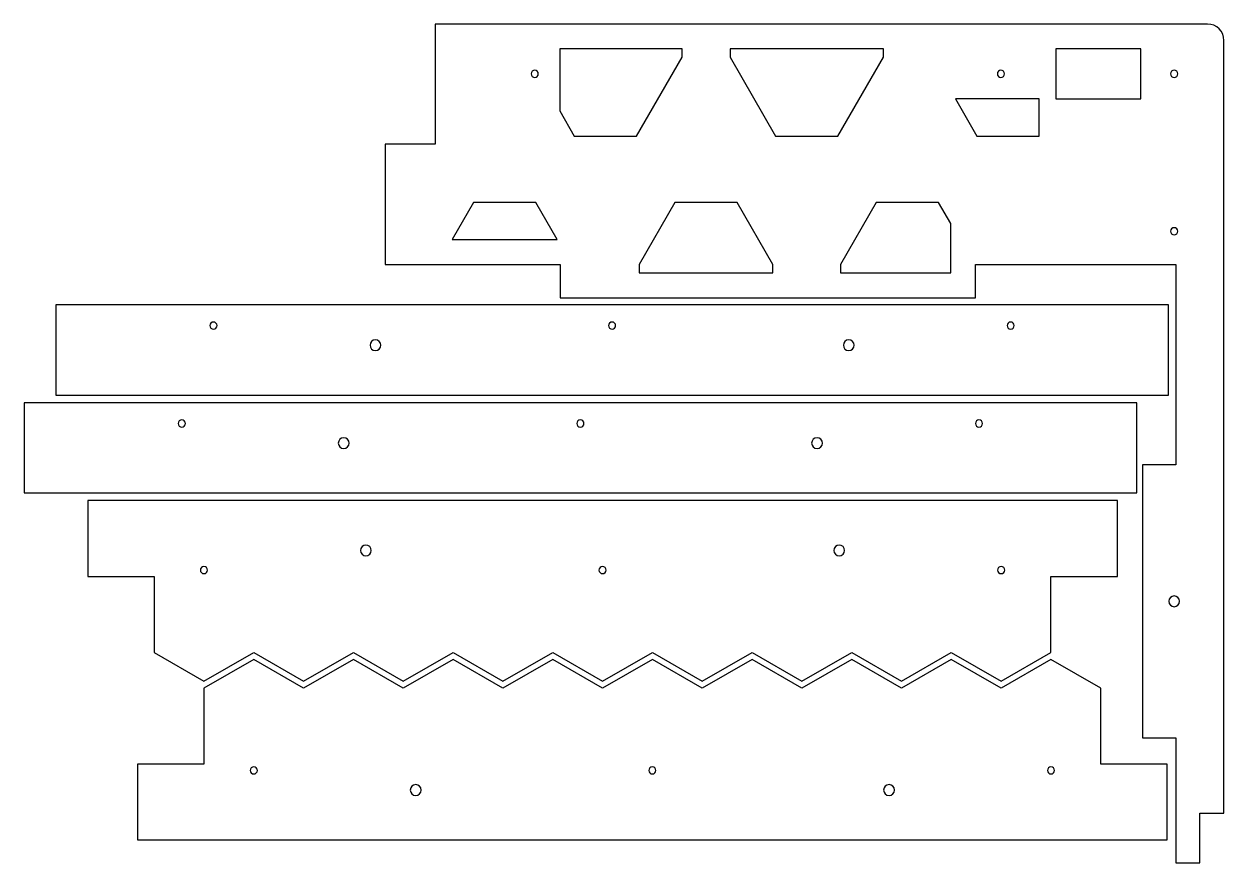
# Model space of a CAD drawing. Header units: millimetres. Extents: x 270 to 993, y -513 to -8.
import ezdxf

# ---------------------------------------------------------------- set-up
doc = ezdxf.new("R2010")
doc.units = ezdxf.units.MM
doc.header["$MEASUREMENT"] = 0
doc.layers.add('Layer 1', color=7, linetype='Continuous', lineweight=0)

# ---------------------------------------------------------------- blocks, each defined once
blk = doc.blocks.new('Block_0')
at = {"layer": 'Layer 1', "color": 1, "lineweight": 25, "true_color": 0xff0000}
for p, q in [((982.56, -8.06), (517.56, -8.06)), ((517.56, -8.06), (517.56, -80.31)), ((992.56, -483.06), (992.56, -18.06)), ((666.26, -23.06), (592.56, -23.06)), ((592.56, -23.06), (592.56, -60.41)), ((638.84, -75.56), (666.26, -28.06)), ((666.26, -28.06), (666.26, -23.06)), ((695.13, -23.06), (695.13, -28.06)), ((787.51, -23.06), (695.13, -23.06)), ((695.13, -28.06), (722.55, -75.56)), ((760.08, -75.56), (787.51, -28.06)), ((787.51, -28.06), (787.51, -23.06)), ((942.56, -23.06), (891.33, -23.06)), ((891.33, -23.06), (891.33, -53.06)), ((942.56, -53.06), (942.56, -23.06)), ((881.33, -53.06), (830.81, -53.06)), ((830.81, -53.06), (843.8, -75.56)), ((881.33, -75.56), (881.33, -53.06)), ((891.33, -53.06), (942.56, -53.06)), ((592.56, -60.41), (601.31, -75.56)), ((601.31, -75.56), (638.84, -75.56)), ((722.55, -75.56), (760.08, -75.56)), ((843.8, -75.56), (881.33, -75.56)), ((517.56, -80.31), (487.56, -80.31)), ((487.56, -80.31), (487.56, -152.81)), ((540.69, -115.56), (527.84, -137.81)), ((578.22, -115.56), (540.69, -115.56)), ((591.06, -137.81), (578.22, -115.56)), ((661.93, -115.56), (640.43, -152.81)), ((699.46, -115.56), (661.93, -115.56)), ((720.97, -152.81), (699.46, -115.56)), ((783.18, -115.56), (761.67, -152.81)), ((820.7, -115.56), (783.18, -115.56)), ((828, -128.21), (820.7, -115.56)), ((828, -157.81), (828, -128.21)), ((527.84, -137.81), (591.06, -137.81)), ((487.56, -152.81), (592.81, -152.81)), ((592.81, -152.81), (592.81, -172.81)), ((640.43, -152.81), (640.43, -157.81)), ((640.43, -157.81), (720.97, -157.81)), ((720.97, -157.81), (720.97, -152.81)), ((761.67, -152.81), (761.67, -157.81)), ((761.67, -157.81), (828, -157.81)), ((843, -172.81), (843, -152.81)), ((843, -152.81), (963.5, -152.81)), ((963.5, -152.81), (963.5, -273.31)), ((592.81, -172.81), (843, -172.81)), ((963.5, -273.31), (943.5, -273.31)), ((943.5, -273.31), (943.5, -437.81)), ((943.5, -437.81), (963.5, -437.81)), ((963.5, -437.81), (963.5, -513.06)), ((978.03, -513.06), (978.03, -483.06)), ((978.03, -483.06), (992.56, -483.06)), ((963.5, -513.06), (978.03, -513.06))]:
    blk.add_line(p, q, dxfattribs=at)
blk.add_open_spline([(992.56, -18.06), (992.56, -12.54), (988.08, -8.06), (982.56, -8.06)], degree=3, dxfattribs=at)
for points in [[(575.41, -38.06), (575.41, -36.87), (576.37, -35.91), (577.56, -35.91), (578.75, -35.91), (579.71, -36.87), (579.71, -38.06), (579.71, -39.25), (578.75, -40.21), (577.56, -40.21), (576.37, -40.21), (575.41, -39.25), (575.41, -38.06), (575.41, -38.06), (575.41, -38.06), (575.41, -38.06)], [(856.1, -38.06), (856.1, -36.87), (857.07, -35.91), (858.25, -35.91), (859.44, -35.91), (860.4, -36.87), (860.4, -38.06), (860.4, -39.25), (859.44, -40.21), (858.25, -40.21), (857.07, -40.21), (856.1, -39.25), (856.1, -38.06), (856.1, -38.06), (856.1, -38.06), (856.1, -38.06)], [(960.41, -38.06), (960.41, -36.87), (961.37, -35.91), (962.56, -35.91), (963.75, -35.91), (964.71, -36.87), (964.71, -38.06), (964.71, -39.25), (963.75, -40.21), (962.56, -40.21), (961.37, -40.21), (960.41, -39.25), (960.41, -38.06), (960.41, -38.06), (960.41, -38.06), (960.41, -38.06)], [(960.41, -132.81), (960.41, -131.62), (961.37, -130.66), (962.56, -130.66), (963.75, -130.66), (964.71, -131.62), (964.71, -132.81), (964.71, -134), (963.75, -134.96), (962.56, -134.96), (961.37, -134.96), (960.41, -134), (960.41, -132.81), (960.41, -132.81), (960.41, -132.81), (960.41, -132.81)], [(959.31, -355.56), (959.31, -353.77), (960.77, -352.31), (962.56, -352.31), (964.36, -352.31), (965.81, -353.77), (965.81, -355.56), (965.81, -357.36), (964.36, -358.81), (962.56, -358.81), (960.77, -358.81), (959.31, -357.36), (959.31, -355.56), (959.31, -355.56), (959.31, -355.56), (959.31, -355.56)]]:
    blk.add_open_spline(points, degree=3, knots=[0, 0, 0, 0, 1, 1, 1, 2, 2, 2, 3, 3, 3, 4, 4, 4, 5, 5, 5, 5], dxfattribs=at)
blk = doc.blocks.new('Block_1')
at = {"layer": 'Layer 1', "color": 1, "lineweight": 25, "true_color": 0xff0000}
for p, q in [((289.11, -177.08), (289.11, -231.39)), ((959.11, -177.08), (289.11, -177.08)), ((959.11, -231.39), (959.11, -177.08)), ((289.11, -231.39), (959.11, -231.39))]:
    blk.add_line(p, q, dxfattribs=at)
for points in [[(384.11, -187.43), (385.3, -187.43), (386.26, -188.4), (386.26, -189.58), (386.26, -190.77), (385.3, -191.73), (384.11, -191.73), (382.92, -191.73), (381.96, -190.77), (381.96, -189.58), (381.96, -188.4), (382.92, -187.43), (384.11, -187.43), (384.11, -187.43), (384.11, -187.43), (384.11, -187.43)], [(624.11, -187.43), (625.3, -187.43), (626.26, -188.4), (626.26, -189.58), (626.26, -190.77), (625.3, -191.73), (624.11, -191.73), (622.92, -191.73), (621.96, -190.77), (621.96, -189.58), (621.96, -188.4), (622.92, -187.43), (624.11, -187.43), (624.11, -187.43), (624.11, -187.43), (624.11, -187.43)], [(864.11, -187.43), (865.3, -187.43), (866.26, -188.4), (866.26, -189.58), (866.26, -190.77), (865.3, -191.73), (864.11, -191.73), (862.92, -191.73), (861.96, -190.77), (861.96, -189.58), (861.96, -188.4), (862.92, -187.43), (864.11, -187.43), (864.11, -187.43), (864.11, -187.43), (864.11, -187.43)], [(481.61, -198.14), (483.4, -198.14), (484.86, -199.6), (484.86, -201.39), (484.86, -203.19), (483.4, -204.64), (481.61, -204.64), (479.82, -204.64), (478.36, -203.19), (478.36, -201.39), (478.36, -199.6), (479.82, -198.14), (481.61, -198.14), (481.61, -198.14), (481.61, -198.14), (481.61, -198.14)], [(766.61, -198.14), (768.4, -198.14), (769.86, -199.6), (769.86, -201.39), (769.86, -203.19), (768.4, -204.64), (766.61, -204.64), (764.82, -204.64), (763.36, -203.19), (763.36, -201.39), (763.36, -199.6), (764.82, -198.14), (766.61, -198.14), (766.61, -198.14), (766.61, -198.14), (766.61, -198.14)]]:
    blk.add_open_spline(points, degree=3, knots=[0, 0, 0, 0, 1, 1, 1, 2, 2, 2, 3, 3, 3, 4, 4, 4, 5, 5, 5, 5], dxfattribs=at)
blk = doc.blocks.new('Block_2')
at = {"layer": 'Layer 1', "color": 1, "lineweight": 25, "true_color": 0xff0000}
for p, q in [((270.03, -236.02), (270.03, -290.33)), ((940.03, -236.02), (270.03, -236.02)), ((940.03, -290.33), (940.03, -236.02)), ((270.03, -290.33), (940.03, -290.33))]:
    blk.add_line(p, q, dxfattribs=at)
for points in [[(365.03, -246.37), (366.21, -246.37), (367.18, -247.33), (367.18, -248.52), (367.18, -249.71), (366.21, -250.67), (365.03, -250.67), (363.84, -250.67), (362.88, -249.71), (362.88, -248.52), (362.88, -247.33), (363.84, -246.37), (365.03, -246.37), (365.03, -246.37), (365.03, -246.37), (365.03, -246.37)], [(605.03, -246.37), (606.21, -246.37), (607.18, -247.33), (607.18, -248.52), (607.18, -249.71), (606.21, -250.67), (605.03, -250.67), (603.84, -250.67), (602.88, -249.71), (602.88, -248.52), (602.88, -247.33), (603.84, -246.37), (605.03, -246.37), (605.03, -246.37), (605.03, -246.37), (605.03, -246.37)], [(845.03, -246.37), (846.21, -246.37), (847.18, -247.33), (847.18, -248.52), (847.18, -249.71), (846.21, -250.67), (845.03, -250.67), (843.84, -250.67), (842.88, -249.71), (842.88, -248.52), (842.88, -247.33), (843.84, -246.37), (845.03, -246.37), (845.03, -246.37), (845.03, -246.37), (845.03, -246.37)], [(462.53, -257.08), (464.32, -257.08), (465.78, -258.53), (465.78, -260.33), (465.78, -262.12), (464.32, -263.58), (462.53, -263.58), (460.73, -263.58), (459.28, -262.12), (459.28, -260.33), (459.28, -258.53), (460.73, -257.08), (462.53, -257.08), (462.53, -257.08), (462.53, -257.08), (462.53, -257.08)], [(747.53, -257.08), (749.32, -257.08), (750.78, -258.53), (750.78, -260.33), (750.78, -262.12), (749.32, -263.58), (747.53, -263.58), (745.73, -263.58), (744.28, -262.12), (744.28, -260.33), (744.28, -258.53), (745.73, -257.08), (747.53, -257.08), (747.53, -257.08), (747.53, -257.08), (747.53, -257.08)]]:
    blk.add_open_spline(points, degree=3, knots=[0, 0, 0, 0, 1, 1, 1, 2, 2, 2, 3, 3, 3, 4, 4, 4, 5, 5, 5, 5], dxfattribs=at)
blk = doc.blocks.new('Block_3')
at = {"layer": 'Layer 1', "color": 1, "lineweight": 25, "true_color": 0xff0000}
for p, q in [((308.38, -294.95), (308.38, -340.62)), ((928.38, -294.95), (308.38, -294.95)), ((928.38, -340.62), (928.38, -294.95)), ((308.38, -340.62), (348.38, -340.62)), ((348.38, -340.62), (348.38, -386.29)), ((888.38, -340.62), (928.38, -340.62)), ((888.38, -386.29), (888.38, -340.62)), ((348.38, -386.29), (378.38, -403.61)), ((378.38, -403.61), (408.38, -386.29)), ((408.38, -386.29), (438.38, -403.61)), ((438.38, -403.61), (468.38, -386.29)), ((468.38, -386.29), (498.38, -403.61)), ((498.38, -403.61), (528.38, -386.29)), ((528.38, -386.29), (558.38, -403.61)), ((558.38, -403.61), (588.38, -386.29)), ((588.38, -386.29), (618.38, -403.61)), ((618.38, -403.61), (648.38, -386.29)), ((648.38, -386.29), (678.38, -403.61)), ((678.38, -403.61), (708.38, -386.29)), ((708.38, -386.29), (738.38, -403.61)), ((738.38, -403.61), (768.38, -386.29)), ((768.38, -386.29), (798.38, -403.61)), ((798.38, -403.61), (828.38, -386.29)), ((828.38, -386.29), (858.38, -403.61)), ((858.38, -403.61), (888.38, -386.29))]:
    blk.add_line(p, q, dxfattribs=at)
for points in [[(475.88, -321.7), (477.67, -321.7), (479.13, -323.16), (479.13, -324.95), (479.13, -326.75), (477.67, -328.2), (475.88, -328.2), (474.08, -328.2), (472.63, -326.75), (472.63, -324.95), (472.63, -323.16), (474.08, -321.7), (475.88, -321.7), (475.88, -321.7), (475.88, -321.7), (475.88, -321.7)], [(760.88, -321.7), (762.67, -321.7), (764.13, -323.16), (764.13, -324.95), (764.13, -326.75), (762.67, -328.2), (760.88, -328.2), (759.08, -328.2), (757.63, -326.75), (757.63, -324.95), (757.63, -323.16), (759.08, -321.7), (760.88, -321.7), (760.88, -321.7), (760.88, -321.7), (760.88, -321.7)], [(378.38, -334.61), (379.56, -334.61), (380.53, -335.57), (380.53, -336.76), (380.53, -337.95), (379.56, -338.91), (378.38, -338.91), (377.19, -338.91), (376.23, -337.95), (376.23, -336.76), (376.23, -335.57), (377.19, -334.61), (378.38, -334.61), (378.38, -334.61), (378.38, -334.61), (378.38, -334.61)], [(618.38, -334.61), (619.56, -334.61), (620.53, -335.57), (620.53, -336.76), (620.53, -337.95), (619.56, -338.91), (618.38, -338.91), (617.19, -338.91), (616.23, -337.95), (616.23, -336.76), (616.23, -335.57), (617.19, -334.61), (618.38, -334.61), (618.38, -334.61), (618.38, -334.61), (618.38, -334.61)], [(858.38, -334.61), (859.56, -334.61), (860.53, -335.57), (860.53, -336.76), (860.53, -337.95), (859.56, -338.91), (858.38, -338.91), (857.19, -338.91), (856.23, -337.95), (856.23, -336.76), (856.23, -335.57), (857.19, -334.61), (858.38, -334.61), (858.38, -334.61), (858.38, -334.61), (858.38, -334.61)]]:
    blk.add_open_spline(points, degree=3, knots=[0, 0, 0, 0, 1, 1, 1, 2, 2, 2, 3, 3, 3, 4, 4, 4, 5, 5, 5, 5], dxfattribs=at)
blk = doc.blocks.new('Block_4')
at = {"layer": 'Layer 1', "color": 1, "lineweight": 25, "true_color": 0xff0000}
for p, q in [((408.38, -390.49), (378.38, -407.81)), ((438.38, -407.81), (408.38, -390.49)), ((468.38, -390.49), (438.38, -407.81)), ((498.38, -407.81), (468.38, -390.49)), ((528.38, -390.49), (498.38, -407.81)), ((558.38, -407.81), (528.38, -390.49)), ((588.38, -390.49), (558.38, -407.81)), ((618.38, -407.81), (588.38, -390.49)), ((648.38, -390.49), (618.38, -407.81)), ((678.38, -407.81), (648.38, -390.49)), ((708.38, -390.49), (678.38, -407.81)), ((738.38, -407.81), (708.38, -390.49)), ((768.38, -390.49), (738.38, -407.81)), ((798.38, -407.81), (768.38, -390.49)), ((828.38, -390.49), (798.38, -407.81)), ((858.38, -407.81), (828.38, -390.49)), ((888.38, -390.49), (858.38, -407.81)), ((918.38, -407.81), (888.38, -390.49)), ((378.38, -407.81), (378.38, -453.48)), ((918.38, -453.48), (918.38, -407.81)), ((338.38, -453.48), (338.38, -499.15)), ((378.38, -453.48), (338.38, -453.48)), ((958.38, -453.48), (918.38, -453.48)), ((958.38, -499.15), (958.38, -453.48)), ((338.38, -499.15), (958.38, -499.15))]:
    blk.add_line(p, q, dxfattribs=at)
for points in [[(408.38, -459.49), (407.19, -459.49), (406.23, -458.53), (406.23, -457.34), (406.23, -456.15), (407.19, -455.19), (408.38, -455.19), (409.56, -455.19), (410.53, -456.15), (410.53, -457.34), (410.53, -458.53), (409.56, -459.49), (408.38, -459.49), (408.38, -459.49), (408.38, -459.49), (408.38, -459.49)], [(648.38, -459.49), (647.19, -459.49), (646.23, -458.53), (646.23, -457.34), (646.23, -456.15), (647.19, -455.19), (648.38, -455.19), (649.56, -455.19), (650.53, -456.15), (650.53, -457.34), (650.53, -458.53), (649.56, -459.49), (648.38, -459.49), (648.38, -459.49), (648.38, -459.49), (648.38, -459.49)], [(888.38, -459.49), (887.19, -459.49), (886.23, -458.53), (886.23, -457.34), (886.23, -456.15), (887.19, -455.19), (888.38, -455.19), (889.56, -455.19), (890.53, -456.15), (890.53, -457.34), (890.53, -458.53), (889.56, -459.49), (888.38, -459.49), (888.38, -459.49), (888.38, -459.49), (888.38, -459.49)], [(505.88, -472.4), (504.08, -472.4), (502.63, -470.94), (502.63, -469.15), (502.63, -467.35), (504.08, -465.9), (505.88, -465.9), (507.67, -465.9), (509.13, -467.35), (509.13, -469.15), (509.13, -470.94), (507.67, -472.4), (505.88, -472.4), (505.88, -472.4), (505.88, -472.4), (505.88, -472.4)], [(790.88, -472.4), (789.08, -472.4), (787.63, -470.94), (787.63, -469.15), (787.63, -467.35), (789.08, -465.9), (790.88, -465.9), (792.67, -465.9), (794.13, -467.35), (794.13, -469.15), (794.13, -470.94), (792.67, -472.4), (790.88, -472.4), (790.88, -472.4), (790.88, -472.4), (790.88, -472.4)]]:
    blk.add_open_spline(points, degree=3, knots=[0, 0, 0, 0, 1, 1, 1, 2, 2, 2, 3, 3, 3, 4, 4, 4, 5, 5, 5, 5], dxfattribs=at)

msp = doc.modelspace()

# ---------------------------------------------------------------- block references
at = {"layer": 'Layer 1'}
for name in ['Block_0', 'Block_1', 'Block_2', 'Block_3', 'Block_4']:
    msp.add_blockref(name, (0, 0), dxfattribs=at)

doc.saveas('drawing.dxf')
